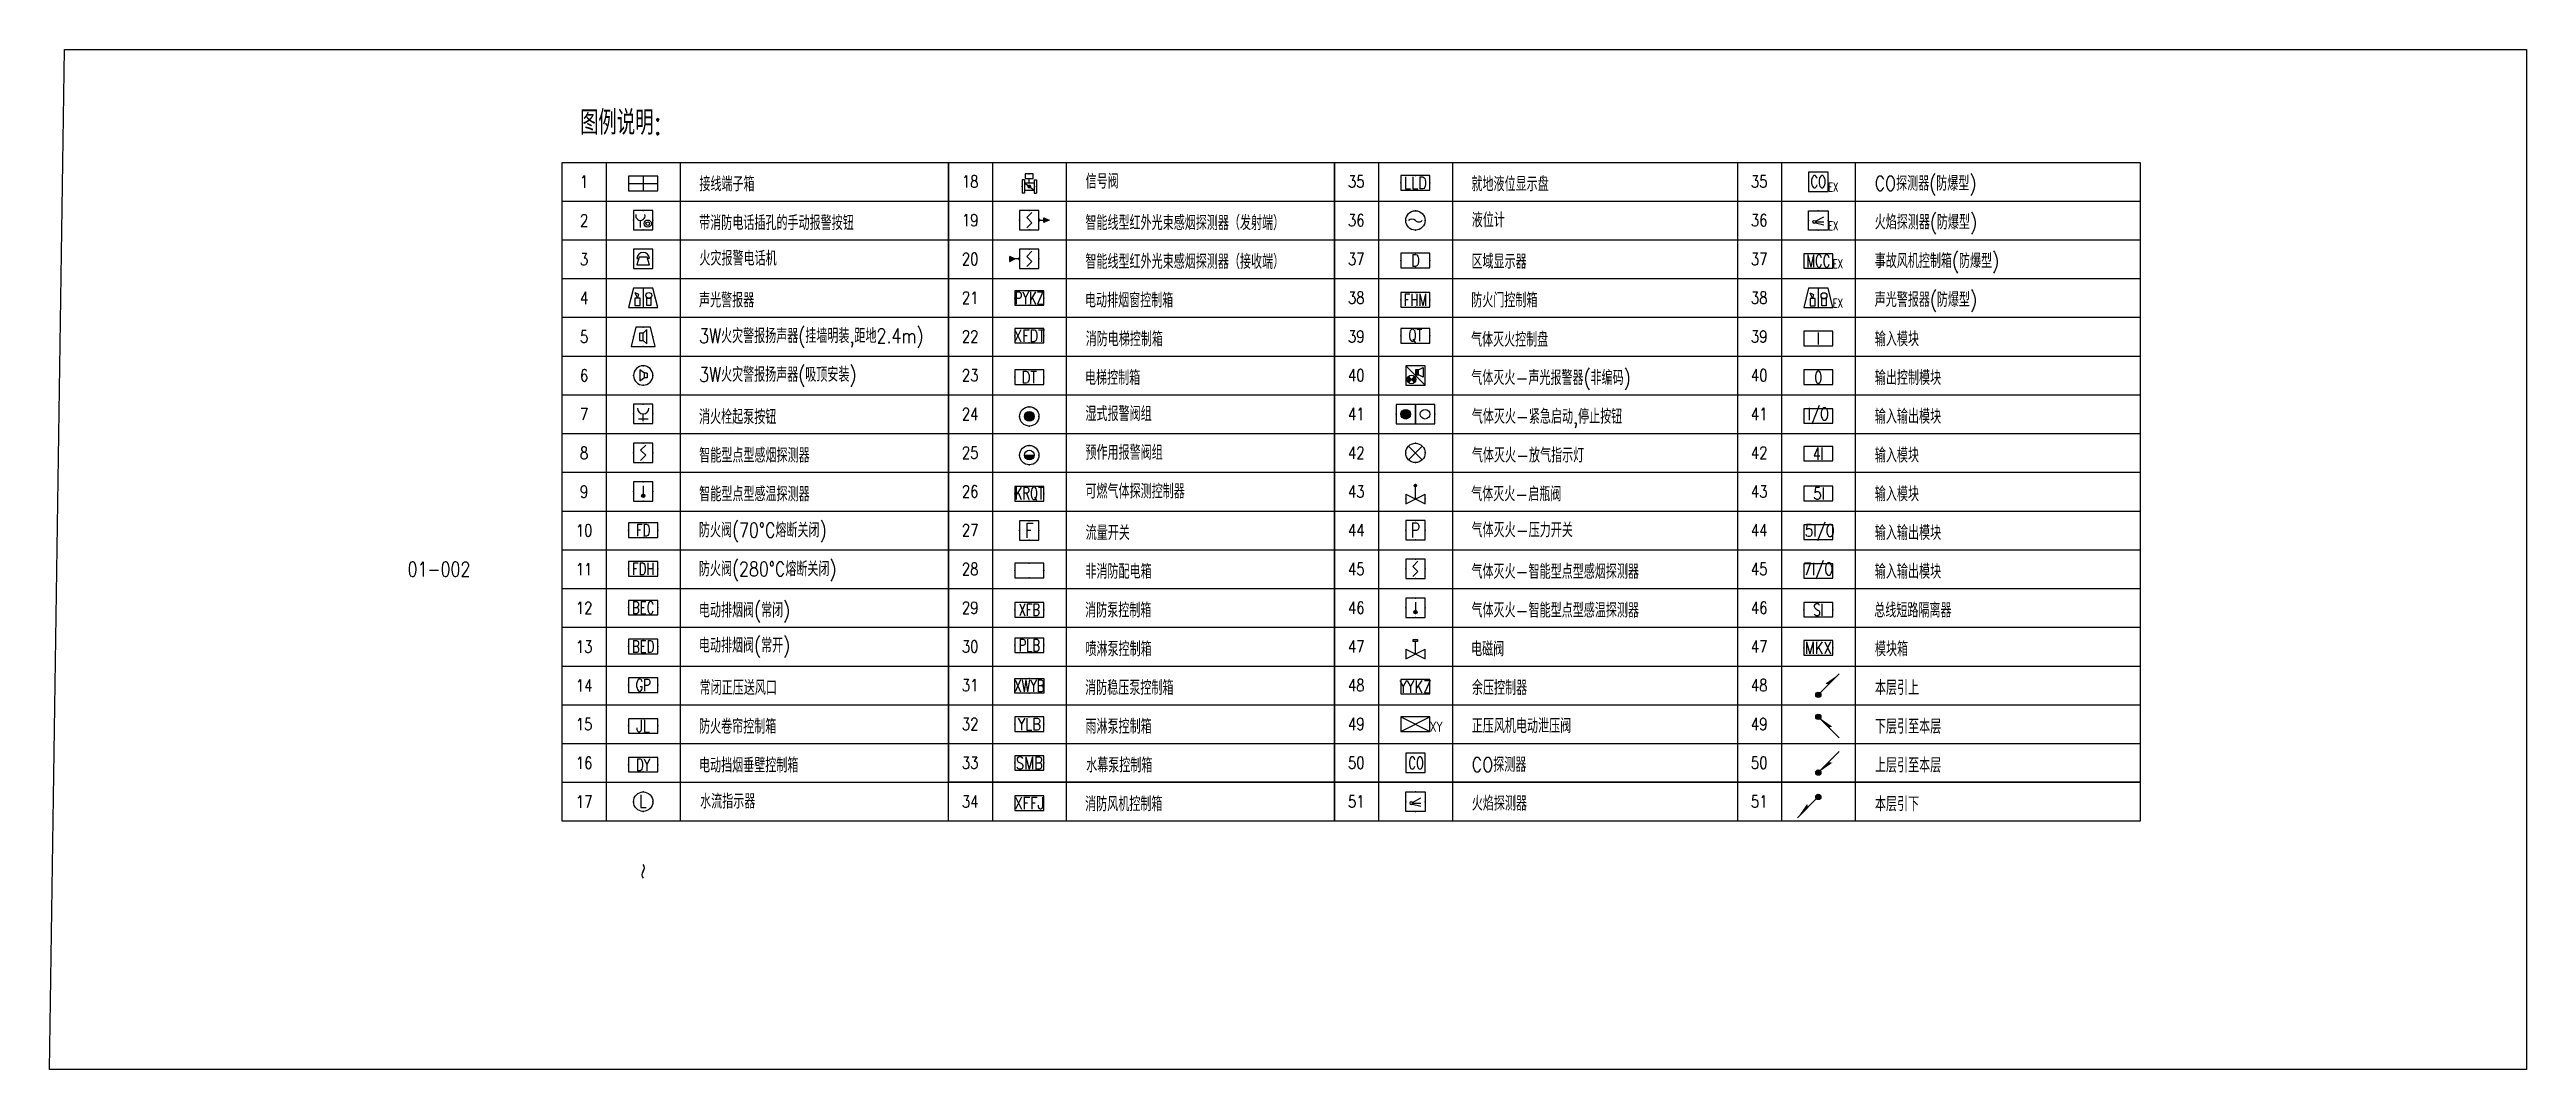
# Model space of a CAD drawing. Header units: millimetres. Extents: x 30156 to 81297, y 1279 to 22337.
import ezdxf
from ezdxf.enums import TextEntityAlignment as Align

# ---------------------------------------------------------------- set-up
doc = ezdxf.new("R2010")
doc.units = ezdxf.units.MM
for name, color, linetype in [('E-EQUIP', 4, 'Continuous'), ('E-SYST', 7, 'Continuous'), ('EQUIP-照明', 4, 'Continuous'), ('FA-防火分区', 3, 'Continuous')]:
    doc.layers.add(name, color=color, linetype=linetype)
doc.styles.add('_TEL_DIM', font='SIMPLEX', dxfattribs={"width": 0.8, "height": 3.5, "bigfont": 'HZTXT'})
doc.styles.get("Standard").update_dxf_attribs({"font": 'tj-romans1.shx', "width": 0.8, "bigfont": 'tj-hztxt.shx'})

# ---------------------------------------------------------------- blocks, each defined once
blk = doc.blocks.new('本层引上')
blk.add_hatch(color=6).paths.add_polyline_path([(-55, 0, 1), (55, 0, 1)])
at = {"color": 6}
blk.add_line((0, 0), (432, 432), dxfattribs=at)
blk.add_circle((0, 0), 54.6, dxfattribs=at)
for start, end in [(360, 180), (180, 360)]:
    blk.add_arc((0, 0), 30.1, start, end, dxfattribs=at)
blk.add_solid([(432, 432), (143, 230), (215, 215)], dxfattribs=at)
blk = doc.blocks.new('引上至本层')
blk.add_hatch(color=6).paths.add_polyline_path([(55, 0, -1), (-55, 0, -1)])
at = {"color": 6}
blk.add_line((432, -432), (0, 0), dxfattribs=at)
blk.add_circle((0, 0), 54.6, dxfattribs=at)
for start, end in [(0, 180), (180, 0)]:
    blk.add_arc((0, 0), 30.1, start, end, dxfattribs=at)
blk.add_solid([(0, 0), (289, -202), (217, -217)], dxfattribs=at)
blk = doc.blocks.new('连续符号')
at = {"color": 6}
for centre, start, end in [((-0.71, 0.71), 315, 45), ((0.71, -0.71), 135, 225)]:
    blk.add_arc(centre, 1, start, end, dxfattribs=at)
blk = doc.blocks.new('FA-消防风机输入输出模块')
blk.add_lwpolyline([(-3, 0), (3, 0), (3, 3), (-3, 3)], close=True)
at = {"color": 6, "width": 0.8}
blk.add_text('5I/O', height=2.5, dxfattribs=at).set_placement((-2.77, 0.59))
blk = doc.blocks.new('FA-消防水泵模块')
blk.add_lwpolyline([(-3, 0), (3, 0), (3, 3), (-3, 3)], close=True)
at = {"color": 6, "insert": (0, 1.5), "char_height": 2.5, "width": 6, "attachment_point": 5, "line_spacing_factor": 0.6}
blk.add_mtext('7I/O', dxfattribs=at)
blk = doc.blocks.new('引下至本层')
blk.add_hatch(color=6).paths.add_polyline_path([(-0.55, 0, 1), (0.55, 0, 1)])
at = {"color": 6}
blk.add_line((4.32, 4.32), (0, 0), dxfattribs=at)
blk.add_circle((0, 0), 0.546, dxfattribs=at)
for start, end in [(0, 180), (180, 0)]:
    blk.add_arc((0, 0), 0.301, start, end, dxfattribs=at)
blk.add_solid([(0, 0), (2.89, 2.02), (2.17, 2.17)], dxfattribs=at)
blk = doc.blocks.new('本层引下')
blk.add_hatch(color=6).paths.add_polyline_path([(0.55, 0, -1), (-0.55, 0, -1)])
at = {"color": 6}
blk.add_line((0, 0), (-4.32, -4.32), dxfattribs=at)
blk.add_circle((0, 0), 0.546, dxfattribs=at)
for start, end in [(0, 180), (180, 0)]:
    blk.add_arc((0, 0), 0.301, start, end, dxfattribs=at)
blk.add_solid([(-4.32, -4.32), (-2.3, -1.43), (-2.15, -2.15)], dxfattribs=at)
blk = doc.blocks.new('FA-可燃气探测器（防爆型）')
for p, q in [((-2, 4), (2, 4)), ((-2, 0), (-2, 4)), ((2, 0), (-2, 0)), ((2, 4), (2, 0))]:
    blk.add_line(p, q)
at = {"color": 6}
for p, q in [((-0.6, 1.52), (1.12, 1.1)), ((-0.58, 1.83), (1.13, 2.77)), ((-0.55, 1.7), (1.12, 1.7))]:
    blk.add_line(p, q, dxfattribs=at)
blk.add_ellipse((-0.85, 1.7), major_axis=(0.301, 0), ratio=0.999996, start_param=-0.000056, end_param=6.283129, dxfattribs=at)
blk.add_point((-2, 2), dxfattribs=at)
for p in [(0, 4), (0, 0), (2, 2)]:
    blk.add_point(p)
at = {"color": 6, "width": 0.7}
blk.add_text('EX', height=1.8, dxfattribs=at).set_placement((2, 0))
at = {"color": 6, "style": '_TEL_DIM', "flags": 1}
for tag in ['REMARK', 'A']:
    blk.add_attdef(tag, text='', height=0.0001, rotation=359.9962, dxfattribs=at).set_placement((0, 2), align=Align.MIDDLE_CENTER)
blk = doc.blocks.new('FA-CO探测器（防爆型）')
blk.add_lwpolyline([(-2, 0), (2, 0), (2, 4), (-2, 4)], close=True)
at = {"color": 6, "width": 0.7}
blk.add_text('EX', height=1.8, dxfattribs=at).set_placement((2, 0))
at = {"color": 6, "insert": (0, 2), "char_height": 2.5, "width": 4, "attachment_point": 5, "line_spacing_factor": 0.6}
blk.add_mtext('{\\W0.7;CO}', dxfattribs=at)
blk = doc.blocks.new('FA-可燃气探测器')
for p, q in [((-2, 4), (2, 4)), ((-2, 0), (-2, 4)), ((2, 0), (-2, 0)), ((2, 4), (2, 0))]:
    blk.add_line(p, q)
at = {"color": 6}
for p, q in [((-0.6, 1.52), (1.12, 1.1)), ((-0.58, 1.83), (1.13, 2.77)), ((-0.55, 1.7), (1.12, 1.7))]:
    blk.add_line(p, q, dxfattribs=at)
blk.add_ellipse((-0.85, 1.7), major_axis=(0.301, 0), ratio=0.999996, start_param=-0.000056, end_param=6.283129, dxfattribs=at)
blk.add_point((-2, 2), dxfattribs=at)
for p in [(0, 4), (0, 0), (2, 2)]:
    blk.add_point(p)
at = {"color": 6, "style": '_TEL_DIM', "flags": 1}
for tag in ['A', 'REMARK']:
    blk.add_attdef(tag, text='', height=0.0001, rotation=359.9962, dxfattribs=at).set_placement((0, 2), align=Align.MIDDLE_CENTER)
blk = doc.blocks.new('FA-01-接线端子箱')
for p, q in [((-3, 1.5), (3, 1.5)), ((0, 3), (0, 0))]:
    blk.add_line(p, q)
blk.add_lwpolyline([(-3, 0), (3, 0), (3, 3), (-3, 3)], close=True)
blk = doc.blocks.new('FA-02-带消防电话插孔的手动报警按钮')
at = {"color": 6}
blk.add_line((-0.58, 0.47), (-0.58, 1.97), dxfattribs=at)
blk.add_lwpolyline([(-2, 0), (2, 0), (2, 4), (-2, 4)], close=True)
for radius in [0.748, 0.374]:
    blk.add_circle((0.94, 1.29), radius, dxfattribs=at)
blk.add_arc((-0.58, 2.94), 0.974, 166.735, 13.265, dxfattribs=at)
for p in [(-2, 2), (0, 4), (0, 0), (2, 2)]:
    blk.add_point(p)
blk = doc.blocks.new('FA-03-火灾报警电话机')
at = {"color": 6}
for p, q in [((-0.8, 2.4), (-1.32, 0.8)), ((-1.32, 0.8), (1.32, 0.8)), ((-1.28, 2.08), (-0.904, 2.08)), ((0.8, 2.4), (-0.8, 2.4)), ((1.32, 0.8), (0.8, 2.4)), ((1.28, 2.08), (0.904, 2.08))]:
    blk.add_line(p, q, dxfattribs=at)
blk.add_lwpolyline([(-2, 0), (2, 0), (2, 4), (-2, 4)], close=True)
blk.add_arc((0, 2.08), 1.28, 0, 180, dxfattribs=at)
at = {"layer": 'Defpoints'}
for p in [(-2, 2), (0, 4), (0, 0), (2, 2)]:
    blk.add_point(p, dxfattribs=at)
blk = doc.blocks.new('FA-04-声光警报器')
at = {"color": 6}
for p, q in [((-1.73, 3.08), (-0.99, 2.74)), ((-1.73, 3.08), (-1.17, 1.88)), ((-0.99, 2.74), (-1.17, 1.88)), ((0, 4), (0, 0))]:
    blk.add_line(p, q, dxfattribs=at)
blk.add_lwpolyline([(-3, 0), (3, 0), (2, 4), (-2, 4)], close=True)
for points in [[(-1.71, 1.88), (-1.71, 0.36), (-0.63, 0.36), (-0.63, 1.88)], [(1.61, 1.88), (1.61, 0.36), (0.73, 0.36), (0.73, 1.88)]]:
    blk.add_lwpolyline(points, close=True, dxfattribs=at)
blk.add_circle((1.17, 2.48), 0.6, dxfattribs=at)
for p in [(-2.5, 2), (0, 4), (0, 0), (2.5, 2)]:
    blk.add_point(p)
blk = doc.blocks.new('FA-07-消火栓起泵按钮')
at = {"color": 6}
for p, q in [((-1, 1.01), (1, 1.01)), ((0, 0.51), (0, 2.01))]:
    blk.add_line(p, q, dxfattribs=at)
blk.add_lwpolyline([(-2, 0), (2, 0), (2, 4), (-2, 4)], close=True)
blk.add_arc((0, 3.2), 1.2, 180, 0, dxfattribs=at)
for p in [(-2, 2), (0, 4), (0, 0), (2, 2)]:
    blk.add_point(p)
blk = doc.blocks.new('FA-06-3W火灾警报扬声器(吸顶安装)')
at = {"color": 6}
for p, q in [((-0.19, 0.11), (-0.06, 0.11)), ((-0.19, 0.11), (-0.19, -0.11)), ((-0.06, 0.11), (0.15, 0.26)), ((-0.06, -0.11), (-0.06, 0.11)), ((0.15, 0.26), (0.15, -0.25)), ((-0.19, -0.11), (-0.06, -0.11)), ((-0.06, -0.11), (0.15, -0.26))]:
    blk.add_line(p, q, dxfattribs=at)
blk.add_circle((0, 0), 0.45)
for p in [(-0.45, 0), (0, 0.45), (0, -0.45), (0.45, 0)]:
    blk.add_point(p)
at = {"color": 6, "style": '_TEL_DIM', "flags": 1}
for tag in ['A', 'REMARK']:
    blk.add_attdef(tag, text='', height=0.00002, dxfattribs=at).set_placement((0, 0), align=Align.MIDDLE_CENTER)
blk = doc.blocks.new('FA-05-3W火灾警报扬声器(挂墙明装距地2.4m)')
at = {"color": 6}
for p, q in [((0.75, 3.5), (0, 2.75)), ((0.75, 0.5), (0, 1.25)), ((0.75, 0.5), (0.75, 3.5))]:
    blk.add_line(p, q, dxfattribs=at)
blk.add_lwpolyline([(-2.5, 0), (2.5, 0), (1.5, 4), (-1.5, 4)], close=True)
blk.add_lwpolyline([(-0.75, 2.75), (-0.75, 1.25), (0, 1.25), (0, 2.75)], close=True, dxfattribs=at)
for p in [(-2, 2), (0, 4), (0, 0), (2, 2)]:
    blk.add_point(p)
blk = doc.blocks.new('FA-08-智能型点型感烟探测器')
at = {"color": 6}
for p, q in [((0.53, 1.59), (-0.53, 0.53)), ((-0.53, 0.53), (0.53, -0.53)), ((-0.53, -1.59), (0.53, -0.53))]:
    blk.add_line(p, q, dxfattribs=at)
blk.add_lwpolyline([(-2, -2), (2, -2), (2, 2), (-2, 2)], close=True)
for p in [(-2, 0), (0, 2), (2, 0), (0, -2)]:
    blk.add_point(p)
blk = doc.blocks.new('FA-09-智能型点型感温探测器')
h = blk.add_hatch()
h.set_pattern_fill('ANSI31', color=6, style=0)
h.set_pattern_definition([(45, (-3814.5282, -2207.00641), (-0.0883883476, 0.0883883476), [])])
h.paths.add_polyline_path([(0.34, -0.89, 1), (-0.34, -0.89, 1)])
at = {"color": 6}
blk.add_line((0, 1.16), (0, -0.55), dxfattribs=at)
blk.add_lwpolyline([(-2, -2), (2, -2), (2, 2), (-2, 2)], close=True)
blk.add_circle((0, -0.89), 0.343, dxfattribs=at)
for p in [(0, 2), (-2, 0), (0, -2), (2, 0)]:
    blk.add_point(p)
blk = doc.blocks.new('FA-11-防火阀(280°C熔断关闭)')
blk.add_lwpolyline([(-3, -1.5), (3, -1.5), (3, 1.5), (-3, 1.5)], close=True)
for p in [(0, 1.5), (3, 0), (-3, 0), (0, -1.5)]:
    blk.add_point(p)
at = {"color": 6, "insert": (0, 0), "char_height": 2.5, "width": 6, "attachment_point": 5, "line_spacing_factor": 0.6}
blk.add_mtext('{\\W0.7;FDH}', dxfattribs=at)
blk = doc.blocks.new('FA-12-电动排烟阀(常闭)')
blk.add_lwpolyline([(-3, -1.5), (3, -1.5), (3, 1.5), (-3, 1.5)], close=True)
for p in [(0, 1.5), (3, 0), (-3, 0), (0, -1.5)]:
    blk.add_point(p)
at = {"color": 6, "insert": (0, 0), "char_height": 2.5, "width": 6, "attachment_point": 5, "line_spacing_factor": 0.6}
blk.add_mtext('{\\W0.7;BEC}', dxfattribs=at)
blk = doc.blocks.new('FA-13-电动排烟阀(常开)')
blk.add_lwpolyline([(-300, -150), (300, -150), (300, 150), (-300, 150)], close=True)
for p in [(0, 150), (300, 0), (-300, 0), (0, -150)]:
    blk.add_point(p)
at = {"color": 6, "insert": (0, 0), "char_height": 250, "width": 600, "attachment_point": 5}
blk.add_mtext('\\W0.7000;BED', dxfattribs=at)
blk = doc.blocks.new('FA-14-常闭正压送风口')
blk.add_lwpolyline([(-3, -1.5), (3, -1.5), (3, 1.5), (-3, 1.5)], close=True)
for p in [(-3, 0), (0, 1.5), (3, 0), (0, -1.5)]:
    blk.add_point(p)
at = {"color": 6, "insert": (0, 0), "char_height": 2.5, "width": 6, "attachment_point": 5, "line_spacing_factor": 0.6}
blk.add_mtext('{\\W0.7;GP}', dxfattribs=at)
blk = doc.blocks.new('FA-15-防火卷帘控制箱')
blk.add_lwpolyline([(-3, 0), (3, 0), (3, 3), (-3, 3)], close=True)
for p in [(-3, 1.5), (0, 3), (0, 0), (3, 1.5)]:
    blk.add_point(p)
at = {"color": 6, "insert": (0, 1.5), "char_height": 2.5, "width": 6, "attachment_point": 5, "line_spacing_factor": 0.6}
blk.add_mtext('JL', dxfattribs=at)
blk = doc.blocks.new('FA-17-水流指示器')
at = {"color": 6}
for p, q in [((-0.46, 1.4), (-0.46, -1.23)), ((-0.46, -1.23), (0.63, -1.23))]:
    blk.add_line(p, q, dxfattribs=at)
blk.add_circle((0, 0), 2)
for p in [(-2, 0), (0, 2), (2, 0), (0, -2)]:
    blk.add_point(p)
blk = doc.blocks.new('FA-18-信号阀')
for p, q in [((-1.01, 1.36), (-1.5, 1.36)), ((-1.5, 1.36), (-1.5, -1.36)), ((-1.01, 1.36), (-1.01, -1.36)), ((-1.01, 0.76), (1.01, 0.76)), ((-0.82, 2.64), (-0.82, 1.65)), ((0.82, 2.64), (-0.82, 2.64)), ((-0.82, 1.65), (0.82, 1.65)), ((0, 0.76), (0, 1.65)), ((0.82, 1.65), (0.82, 2.64)), ((1.01, 1.36), (1.5, 1.36)), ((1.01, 1.36), (1.01, -1.36)), ((1.5, 1.36), (1.5, -1.36)), ((-1.01, -1.36), (-1.5, -1.36)), ((-1.01, -0.76), (1.01, -0.76)), ((1.01, -1.36), (1.5, -1.36))]:
    blk.add_line(p, q)
at = {"color": 6}
blk.add_line((-1.01, 0.76), (1.01, -0.76), dxfattribs=at)
at = {"color": 6, "const_width": 0.403}
blk.add_lwpolyline([(-0.2, 0, 1), (0.2, 0, 1)], format="xyb", close=True, dxfattribs=at)
for p in [(-1.5, 0), (0, 2.64), (1.5, 0)]:
    blk.add_point(p)
blk = doc.blocks.new('FA-21-电动排烟窗控制箱')
blk.add_lwpolyline([(-3, 0), (3, 0), (3, 3), (-3, 3)], close=True)
for p in [(-3, 1.5), (0, 3), (0, 0), (3, 1.5)]:
    blk.add_point(p)
at = {"color": 6, "insert": (0, 1.5), "char_height": 2.5, "width": 6, "attachment_point": 5}
blk.add_mtext('\\W0.7000;PYKZ', dxfattribs=at)
blk = doc.blocks.new('FA-22-消防电梯控制箱')
blk.add_lwpolyline([(-3, 0), (3, 0), (3, 3), (-3, 3)], close=True)
for p in [(-3, 1.5), (0, 3), (3, 1.5), (0, 0)]:
    blk.add_point(p)
at = {"color": 6, "insert": (0, 1.5), "char_height": 2.5, "width": 6, "attachment_point": 5, "line_spacing_factor": 0.6}
blk.add_mtext('XFDT', dxfattribs=at)
blk = doc.blocks.new('FA-23-电梯控制箱')
blk.add_lwpolyline([(-3, 0), (3, 0), (3, 3), (-3, 3)], close=True)
for p in [(-3, 1.5), (0, 3), (0, 0), (3, 1.5)]:
    blk.add_point(p)
at = {"color": 6, "insert": (0, 1.5), "char_height": 2.5, "width": 6, "attachment_point": 5, "line_spacing_factor": 0.6}
blk.add_mtext('DT', dxfattribs=at)
blk = doc.blocks.new('FA-26-可燃气体探测控制器')
blk.add_lwpolyline([(-3, 0), (3, 0), (3, 3), (-3, 3)], close=True)
for p in [(-3, 1.5), (0, 3), (3, 1.5), (0, 0)]:
    blk.add_point(p)
at = {"color": 6, "insert": (0, 1.5), "char_height": 2.5, "width": 6, "attachment_point": 5, "line_spacing_factor": 0.6}
blk.add_mtext('{\\W0.7;KRQT}', dxfattribs=at)
blk = doc.blocks.new('FA-27-流量开关')
blk.add_lwpolyline([(-2, 0), (2, 0), (2, 4), (-2, 4)], close=True)
for p in [(-2, 2), (0, 4), (0, 0), (2, 2)]:
    blk.add_point(p)
at = {"color": 6, "insert": (0, 2), "char_height": 3, "width": 4, "attachment_point": 5}
blk.add_mtext('{\\W0.75;F}', dxfattribs=at)
blk = doc.blocks.new('FA-37-区域显示器')
blk.add_lwpolyline([(-3, 0), (3, 0), (3, 3), (-3, 3)], close=True)
for p in [(-3, 1.5), (0, 3), (0, 0), (3, 1.5)]:
    blk.add_point(p)
at = {"color": 6, "insert": (0, 1.5), "char_height": 2.5, "width": 6, "attachment_point": 5, "line_spacing_factor": 0.6}
blk.add_mtext('D', dxfattribs=at)
blk = doc.blocks.new('FA-38-防火门控制箱')
blk.add_lwpolyline([(-3, 0), (3, 0), (3, 3), (-3, 3)], close=True)
for p in [(-3, 1.5), (0, 3), (0, 0), (3, 1.5)]:
    blk.add_point(p)
at = {"color": 6, "insert": (0, 1.5), "char_height": 2.5, "width": 6, "attachment_point": 5, "line_spacing_factor": 0.6}
blk.add_mtext('{\\W0.7;FHM}', dxfattribs=at)
blk = doc.blocks.new('FA-35-就地液位显示盘')
blk.add_lwpolyline([(-3, 0), (3, 0), (3, 3), (-3, 3)], close=True)
for p in [(-3, 1.5), (0, 3), (3, 1.5), (0, 0)]:
    blk.add_point(p)
at = {"color": 6, "insert": (0, 1.5), "char_height": 2.5, "width": 6, "attachment_point": 5, "line_spacing_factor": 0.6}
blk.add_mtext('LLD', dxfattribs=at)
blk = doc.blocks.new('FA-36-液位计')
blk.add_circle((0, 0), 2)
at = {"color": 6}
for centre, start, end in [((-0.71, -0.71), 45, 135), ((0.71, 0.71), 225, 315)]:
    blk.add_arc(centre, 1, start, end, dxfattribs=at)
for p in [(0, 2), (-2, 0), (0, -2), (2, 0)]:
    blk.add_point(p)
blk = doc.blocks.new('FA-29-消防泵控制箱')
blk.add_lwpolyline([(-3, 0), (3, 0), (3, 3), (-3, 3)], close=True)
for p in [(-3, 1.5), (0, 3), (0, 0), (3, 1.5)]:
    blk.add_point(p)
at = {"color": 6, "insert": (0, 1.51), "char_height": 2.5, "width": 6, "attachment_point": 5}
blk.add_mtext('{\\W0.7;XFB}', dxfattribs=at)
blk = doc.blocks.new('FA-30-喷淋泵控制箱')
blk.add_lwpolyline([(-3, 0), (3, 0), (3, 3), (-3, 3)], close=True)
for p in [(-3, 1.5), (0, 3), (0, 0), (3, 1.5)]:
    blk.add_point(p)
at = {"color": 6, "insert": (0, 1.5), "char_height": 2.5, "width": 6, "attachment_point": 5}
blk.add_mtext('\\W0.7000;PLB', dxfattribs=at)
blk = doc.blocks.new('FA-34-消防风机控制箱')
blk.add_lwpolyline([(-3, 0), (3, 0), (3, 3), (-3, 3)], close=True)
at = {"color": 6, "insert": (0, 1.5), "char_height": 2.5, "width": 6, "attachment_point": 5}
blk.add_mtext('\\W0.8000;XFFJ', dxfattribs=at)
blk = doc.blocks.new('FA-31-消防稳压泵控制箱')
blk.add_lwpolyline([(-3, 3), (3, 3), (3, 0), (-3, 0)], close=True)
for p in [(-3, 1.5), (0, 3), (0, 0), (3, 1.5)]:
    blk.add_point(p)
at = {"color": 6, "insert": (0, 1.5), "char_height": 2.5, "width": 6, "attachment_point": 5}
blk.add_mtext('\\W0.7000;XWYB', dxfattribs=at)
blk = doc.blocks.new('FA-19-智能线型红外光束感烟探测器（发射端）')
blk.add_hatch(color=256).paths.add_polyline_path([(3, 2.5), (4, 2), (3, 1.5)])
at = {"color": 6}
for p, q in [((0.53, 3.59), (-0.53, 2.53)), ((-0.53, 2.53), (0.53, 1.47)), ((-0.53, 0.41), (0.53, 1.47))]:
    blk.add_line(p, q, dxfattribs=at)
for p, q in [((2.2, 2), (3, 2)), ((3, 1.5), (3, 2.5)), ((3, 2.5), (4, 2)), ((4, 2), (3, 1.5))]:
    blk.add_line(p, q)
blk.add_lwpolyline([(-2, 0), (2, 0), (2, 4), (-2, 4)], close=True)
blk.add_arc((2, 2), 0.2, 270, 90)
for p in [(-2, 2), (0, 4), (0, 0), (4, 2)]:
    blk.add_point(p)
blk = doc.blocks.new('FA-20-智能线型红外光束感烟探测器（接收端）')
blk.add_hatch(color=256).paths.add_polyline_path([(-4, 1.5), (-3, 2), (-4, 2.5)])
for p, q in [((-4, 1.5), (-4, 2.5)), ((-3, 2), (-4, 2.5)), ((-4, 1.5), (-3, 2)), ((-2.2, 2), (-3, 2))]:
    blk.add_line(p, q)
at = {"color": 6}
for p, q in [((0.53, 3.59), (-0.53, 2.53)), ((-0.53, 2.53), (0.53, 1.47)), ((-0.53, 0.41), (0.53, 1.47))]:
    blk.add_line(p, q, dxfattribs=at)
blk.add_lwpolyline([(-2, 0), (2, 0), (2, 4), (-2, 4)], close=True)
blk.add_arc((-2, 2), 0.2, 90, 270)
for p in [(-4, 2), (-2, 2), (0, 4), (0, 4), (0, 0), (0, 0), (2, 2), (2, 2)]:
    blk.add_point(p)
blk = doc.blocks.new('FA-气体灭火控制盘')
blk.add_lwpolyline([(-3, 0), (3, 0), (3, 3), (-3, 3)], close=True)
for p in [(-3, 1.5), (0, 3), (0, 0), (3, 1.5)]:
    blk.add_point(p)
at = {"color": 2, "insert": (0, 1.5), "char_height": 2.5, "width": 6, "attachment_point": 5}
blk.add_mtext('{\\W0.7;QT}', dxfattribs=at)
blk = doc.blocks.new('FA-28-非消防配电箱')
blk.add_lwpolyline([(-3, 0), (3, 0), (3, 3), (-3, 3)], close=True)
for p in [(-3, 1.5), (0, 3), (0, 0), (3, 1.5)]:
    blk.add_point(p)
blk = doc.blocks.new('FA-输入输出模块')
blk.add_lwpolyline([(-3, 0), (3, 0), (3, 3), (-3, 3)], close=True)
at = {"color": 6, "insert": (0, 1.5), "char_height": 2.5, "width": 6, "attachment_point": 5, "line_spacing_factor": 0.6}
blk.add_mtext('I/O', dxfattribs=at)
blk = doc.blocks.new('FA-输出控制模块')
blk.add_lwpolyline([(-3, 0), (3, 0), (3, 3), (-3, 3)], close=True)
at = {"color": 6, "insert": (0, 1.5), "char_height": 2.5, "width": 6, "attachment_point": 5, "line_spacing_factor": 0.6}
blk.add_mtext('{\\W0.7;O}', dxfattribs=at)
blk = doc.blocks.new('FA-输入模块')
blk.add_lwpolyline([(-3, 0), (3, 0), (3, 3), (-3, 3)], close=True)
at = {"color": 6, "insert": (0, 1.5), "char_height": 2.5, "width": 6, "attachment_point": 5, "line_spacing_factor": 0.6}
blk.add_mtext('{\\W0.7;I}', dxfattribs=at)
blk = doc.blocks.new('FA-总线短路隔离器')
blk.add_lwpolyline([(-3, 0), (3, 0), (3, 3), (-3, 3)], close=True)
for p in [(-3, 1.5), (0, 3), (0, 0), (3, 1.5)]:
    blk.add_point(p)
at = {"color": 6, "insert": (0, 1.5), "char_height": 2.5, "width": 6, "attachment_point": 5, "line_spacing_factor": 0.6}
blk.add_mtext('{\\W0.7;SI}', dxfattribs=at)
blk = doc.blocks.new('FA-声光报警器(非编码)')
h = blk.add_hatch()
h.set_pattern_fill('ANSI31', color=2, scale=0.8, style=0)
h.set_pattern_definition([(45, (-1865.3681, -168.33779), (-0.0565685425, 0.0565685425), [])])
h.paths.add_polyline_path([(-0.82, 1.18), (-0.19, 0.56, 0.198912), (0.07, 1.18, 0.198912), (-0.19, 1.81)])
h.paths.add_polyline_path([(-1.7, 1.18, 0.198912), (-1.44, 0.56), (-0.82, 1.18), (-1.44, 1.81, 0.198912)])
h = blk.add_hatch()
h.set_pattern_fill('ANSI31', color=2, angle=45, style=0)
h.set_pattern_definition([(90, (-403.73682, -134.35179), (-0.1, 9e-18), [])])
h.paths.add_polyline_path([(0.01, 2.15), (0.63, 2.15), (0.63, 3.15), (0.01, 3.15)])
at = {"color": 2}
for p, q in [((-2, 4), (2, 0)), ((-0.19, 1.81), (-1.44, 0.56)), ((-0.19, 0.56), (-1.44, 1.81)), ((0.01, 3.15), (0.01, 2.15)), ((0.63, 3.15), (0.01, 3.15)), ((0.01, 2.15), (0.63, 2.15)), ((0.63, 3.15), (1.63, 3.65)), ((0.63, 2.15), (0.63, 3.15)), ((1.63, 1.65), (0.63, 2.15)), ((1.63, 3.65), (1.63, 1.65))]:
    blk.add_line(p, q, dxfattribs=at)
blk.add_lwpolyline([(-2, 4), (-2, 0), (2, 0), (2, 4)], close=True)
blk.add_circle((-0.82, 1.18), 0.889, dxfattribs=at)
blk = doc.blocks.new('FA-紧急启动停止按钮')
h = blk.add_hatch(color=2)
edge = h.paths.add_edge_path()
edge.add_arc((-2, 2), 1, 0, 360)
for points in [[(-4, 0), (0, 0), (0, 4), (-4, 4)], [(0, 0), (4, 0), (4, 4), (0, 4)]]:
    blk.add_lwpolyline(points, close=True)
at = {"color": 2}
for centre in [(-2, 2), (2, 2)]:
    blk.add_circle(centre, 1, dxfattribs=at)
for p in [(-4, 2), (0, 4), (0, 0), (4, 2)]:
    blk.add_point(p)
blk = doc.blocks.new('FA-放气指示灯')
at = {"color": 2}
for p, q in [((1.41, -1.41), (-1.41, 1.41)), ((-1.41, -1.41), (1.41, 1.41))]:
    blk.add_line(p, q, dxfattribs=at)
blk.add_circle((0, 0), 2)
for p in [(-2, 0), (0, 2), (2, 0), (0, -2)]:
    blk.add_point(p)
blk = doc.blocks.new('FA-启瓶阀')
blk.add_hatch(color=256).paths.add_polyline_path([(-0.25, 2.75, 1), (0.25, 2.75, 1)])
for p, q in [((-2, -1), (2, 1)), ((-2, 1), (2, -1)), ((-2, 1), (-2, -1)), ((0, 0), (0, 2.75)), ((2, -1), (2, 1))]:
    blk.add_line(p, q)
blk.add_circle((0, 2.75), 0.25)
for p in [(-2, 0), (0, 3), (2, 0)]:
    blk.add_point(p)
blk = doc.blocks.new('FA-32-雨淋泵控制箱')
blk.add_lwpolyline([(-3, 0), (3, 0), (3, 3), (-3, 3)], close=True)
for p in [(-3, 1.5), (0, 3), (3, 1.5), (0, 0)]:
    blk.add_point(p)
at = {"color": 6, "insert": (0, 1.5), "char_height": 2.5, "width": 6, "attachment_point": 5, "line_spacing_factor": 0.6}
blk.add_mtext('YLB', dxfattribs=at)
blk = doc.blocks.new('FA-33-水幕泵控制箱')
blk.add_lwpolyline([(-3, 0), (3, 0), (3, 3), (-3, 3)], close=True)
for p in [(-3, 1.5), (0, 3), (3, 1.5), (0, 0)]:
    blk.add_point(p)
at = {"color": 6, "insert": (0, 1.5), "char_height": 2.5, "width": 6, "attachment_point": 5, "line_spacing_factor": 0.6}
blk.add_mtext('SMB', dxfattribs=at)
blk = doc.blocks.new('20210606.22162300')
blk.add_lwpolyline([(-200, 0), (200, 0), (200, 400), (-200, 400)], close=True)
for p in [(-200, 200), (0, 400), (0, 0), (200, 200)]:
    blk.add_point(p)
at = {"color": 2, "insert": (0, 200), "char_height": 300, "width": 400, "attachment_point": 5}
blk.add_mtext('\\W0.7000;P', dxfattribs=at)
blk = doc.blocks.new('FA-气体灭火-智能型点型感烟探测器')
at = {"color": 2}
for p, q in [((53, 359), (-53, 253)), ((-53, 253), (53, 147)), ((-53, 41), (53, 147))]:
    blk.add_line(p, q, dxfattribs=at)
blk.add_lwpolyline([(-200, 0), (200, 0), (200, 400), (-200, 400)], close=True)
for p in [(-200, 200), (0, 400), (0, 0), (200, 200)]:
    blk.add_point(p)
blk = doc.blocks.new('FA-气体灭火-智能型点型感温探测器')
h = blk.add_hatch()
h.set_pattern_fill('ANSI31', color=2, scale=100, style=0)
h.set_pattern_definition([(45, (-381452.82, -220500.641), (-8.83883476, 8.83883476), [])])
h.paths.add_polyline_path([(34, 111, 1), (-34, 111, 1)])
at = {"color": 2}
blk.add_line((0, 316), (0, 145), dxfattribs=at)
blk.add_lwpolyline([(-200, 0), (200, 0), (200, 400), (-200, 400)], close=True)
blk.add_circle((0, 111), 34.3, dxfattribs=at)
for p in [(-200, 200), (0, 400), (0, 0), (200, 200)]:
    blk.add_point(p)
blk = doc.blocks.new('FA-电磁阀')
for p, q in [((-2, -1), (2, 1)), ((-2, 1), (2, -1)), ((-2, 1), (-2, -1)), ((0, 0), (0, 2.56)), ((2, -1), (2, 1))]:
    blk.add_line(p, q)
blk.add_lwpolyline([(-0.45, 3), (0.45, 3), (0.45, 2.56), (-0.45, 2.56)], close=True)
blk = doc.blocks.new('FA-余压控制器')
blk.add_lwpolyline([(-3, 0), (3, 0), (3, 3), (-3, 3)], close=True)
at = {"color": 6, "insert": (0, 1.5), "char_height": 2.5, "width": 6, "attachment_point": 5, "line_spacing_factor": 0.6}
blk.add_mtext('YYKZ', dxfattribs=at)
blk = doc.blocks.new('FA-正压风机电动泄压阀')
for p, q in [((-3, 0), (3, 3)), ((-3, 3), (3, 0))]:
    blk.add_line(p, q)
blk.add_lwpolyline([(-3, 0), (3, 0), (3, 3), (-3, 3)], close=True)
at = {"color": 6, "width": 0.8}
blk.add_text('XY', height=2, dxfattribs=at).set_placement((3, 0))
blk = doc.blocks.new('FA-模块箱')
blk.add_lwpolyline([(-3, 0), (3, 0), (3, 3), (-3, 3)], close=True)
for p in [(-3, 1.5), (0, 3), (3, 1.5), (0, 0)]:
    blk.add_point(p)
at = {"color": 6, "insert": (0, 1.5), "char_height": 2.5, "width": 6, "attachment_point": 5, "line_spacing_factor": 0.6}
blk.add_mtext('MKX', dxfattribs=at)
blk = doc.blocks.new('FA-稳压泵模块箱')
blk.add_lwpolyline([(-3, 0), (3, 0), (3, 3), (-3, 3)], close=True)
at = {"color": 6, "width": 0.8}
blk.add_text('5I', height=2.5, dxfattribs=at).set_placement((-1.04, 0.25))
blk = doc.blocks.new('FA-16-电动挡烟垂壁控制箱')
blk.add_lwpolyline([(-3, 0), (3, 0), (3, 3), (-3, 3)], close=True)
for p in [(-3, 1.5), (0, 3), (0, 0), (3, 1.5)]:
    blk.add_point(p)
at = {"color": 6, "insert": (0, 1.5), "char_height": 2.5, "width": 6, "attachment_point": 5, "line_spacing_factor": 0.6}
blk.add_mtext('{\\W0.7;DY}', dxfattribs=at)
blk = doc.blocks.new('FA-10-防火阀(70°C熔断关闭)')
blk.add_lwpolyline([(-3, -1.5), (3, -1.5), (3, 1.5), (-3, 1.5)], close=True)
for p in [(0, 1.5), (3, 0), (-3, 0), (0, -1.5)]:
    blk.add_point(p)
at = {"color": 6, "insert": (0, 0), "char_height": 2.5, "width": 6, "attachment_point": 5, "line_spacing_factor": 0.6}
blk.add_mtext('{\\W0.7;FD}', dxfattribs=at)
blk = doc.blocks.new('FA-CO探测器')
blk.add_lwpolyline([(-2, 0), (2, 0), (2, 4), (-2, 4)], close=True)
at = {"color": 6, "width": 0.7}
blk.add_text('CO', height=2.5, dxfattribs=at).set_placement((-1.45, 0.75))
blk = doc.blocks.new('风机控制箱(防爆型)')
blk.add_lwpolyline([(-3, 0), (3, 0), (3, 3), (-3, 3)], close=True)
at = {"color": 6, "width": 0.7}
blk.add_text('EX', height=1.8, dxfattribs=at).set_placement((3, 0))
at = {"color": 6, "insert": (0, 1.5), "char_height": 2.5, "width": 6, "attachment_point": 5, "line_spacing_factor": 0.6}
blk.add_mtext('{\\W0.7;MCC}', dxfattribs=at)
blk = doc.blocks.new('FA-声光报警器（防爆型）')
at = {"color": 6}
for p, q in [((-1.73, 3.08), (-0.99, 2.74)), ((-1.73, 3.08), (-1.17, 1.88)), ((-0.99, 2.74), (-1.17, 1.88)), ((0, 4), (0, 0))]:
    blk.add_line(p, q, dxfattribs=at)
blk.add_lwpolyline([(-3, 0), (3, 0), (2, 4), (-2, 4)], close=True)
for points in [[(-1.71, 1.88), (-1.71, 0.36), (-0.63, 0.36), (-0.63, 1.88)], [(1.61, 1.88), (1.61, 0.36), (0.73, 0.36), (0.73, 1.88)]]:
    blk.add_lwpolyline(points, close=True, dxfattribs=at)
blk.add_circle((1.17, 2.48), 0.6, dxfattribs=at)
at = {"color": 6, "width": 0.7}
blk.add_text('EX', height=1.8, dxfattribs=at).set_placement((3, 0))
blk = doc.blocks.new('FA-24-湿式报警阀组')
h = blk.add_hatch(color=6)
h.dxf.hatch_style = 1
h.paths.add_polyline_path([(100, 0, 1), (-100, 0, 1)])
blk.add_circle((0, 0), 200)
at = {"color": 6}
blk.add_circle((0, 0), 100, dxfattribs=at)
for p in [(-200, 0), (0, 200), (200, 0), (0, -200)]:
    blk.add_point(p)
blk = doc.blocks.new('FA-25-预作用报警阀组')
h = blk.add_hatch(color=6)
h.dxf.hatch_style = 1
h.paths.add_polyline_path([(-100, 0, 1), (100, 0)])
at = {"color": 6}
blk.add_line((-100, 0), (100, 0), dxfattribs=at)
blk.add_circle((0, 0), 200)
blk.add_circle((0, 0), 100, dxfattribs=at)
for p in [(-200, 0), (0, 200), (200, 0), (0, -200)]:
    blk.add_point(p)
blk = doc.blocks.new('FA-湿式报警阀组模块')
blk.add_lwpolyline([(-300, 0), (300, 0), (300, 300), (-300, 300)], close=True)
at = {"color": 6, "insert": (0, 150), "char_height": 250, "width": 600, "attachment_point": 5, "line_spacing_factor": 0.6}
blk.add_mtext('{\\W0.7;4I}', dxfattribs=at)

msp = doc.modelspace()

# ---------------------------------------------------------------- linework, layer by layer
at = {"layer": 'E-SYST'}
for p, q in [((40743, 6408), (40743, 20008)), ((40743, 20008), (48714, 20008)), ((41650, 20008), (41650, 6408)), ((43176, 20008), (43176, 6408)), ((48714, 20008), (48714, 7208)), ((48714, 20008), (56686, 20008)), ((48714, 6408), (48714, 20008)), ((49622, 20008), (49622, 6408)), ((51148, 20008), (51148, 6408)), ((56686, 20008), (56686, 6408)), ((56686, 20008), (73324, 20008)), ((56686, 6408), (56686, 20008)), ((57593, 20008), (57593, 6408)), ((59120, 20008), (59120, 6408)), ((65005, 20008), (65005, 6408)), ((65913, 20008), (65913, 6408)), ((67439, 20008), (67439, 6408)), ((73324, 20008), (73324, 6408)), ((40743, 19208), (48714, 19208)), ((48714, 19208), (56686, 19208)), ((56686, 19208), (73324, 19208)), ((40743, 18408), (48714, 18408)), ((48714, 18408), (56686, 18408)), ((56686, 18408), (73324, 18408)), ((40743, 17608), (48714, 17608)), ((48714, 17608), (56686, 17608)), ((56686, 17608), (73324, 17608)), ((40743, 16808), (48714, 16808)), ((48714, 16808), (56686, 16808)), ((56686, 16808), (73324, 16808)), ((40743, 16008), (48714, 16008)), ((48714, 16008), (56686, 16008)), ((56686, 16008), (73324, 16008)), ((40743, 15208), (48714, 15208)), ((48714, 15208), (56686, 15208)), ((56686, 15208), (73324, 15208)), ((40743, 14408), (48714, 14408)), ((48714, 14408), (56686, 14408)), ((56686, 14408), (73324, 14408)), ((40743, 13608), (48714, 13608)), ((48714, 13608), (56686, 13608)), ((56686, 13608), (73324, 13608)), ((40743, 12808), (48714, 12808)), ((48714, 12808), (56686, 12808)), ((56686, 12808), (73324, 12808)), ((40743, 12008), (48714, 12008)), ((48714, 12008), (56686, 12008)), ((56686, 12008), (73324, 12008)), ((40743, 11208), (48714, 11208)), ((48714, 11208), (56686, 11208)), ((56686, 11208), (73324, 11208)), ((40743, 10408), (48714, 10408)), ((48714, 10408), (56686, 10408)), ((56686, 10408), (73324, 10408)), ((40743, 9608), (48714, 9608)), ((48714, 9608), (56686, 9608)), ((56686, 9608), (73324, 9608)), ((40743, 8808), (48714, 8808)), ((48714, 8808), (56686, 8808)), ((56686, 8808), (73324, 8808)), ((40743, 8008), (48714, 8008)), ((48714, 8008), (56686, 8008)), ((56686, 8008), (73324, 8008)), ((40743, 7208), (48714, 7208)), ((48714, 7208), (56686, 7208)), ((56686, 7208), (48714, 7208)), ((56686, 7208), (73324, 7208)), ((73324, 7208), (56686, 7208)), ((48714, 6408), (40743, 6408)), ((56686, 6408), (48714, 6408)), ((73324, 6408), (56686, 6408))]:
    msp.add_line(p, q, dxfattribs=at)
at = {"layer": 'FA-防火分区'}
msp.add_lwpolyline([(30463, 22337), (81297, 22337), (81297, 1279), (30156, 1279)], close=True, dxfattribs=at)

# ---------------------------------------------------------------- block references
at = {"layer": 'E-EQUIP'}
for name, p, xscale, yscale, zscale in [('FA-01-接线端子箱', (42413, 19421), 100, 100, 100), ('FA-18-信号阀', (50385, 19508), 100, 100, 100), ('FA-35-就地液位显示盘', (58357, 19433), 100, 100, 100), ('FA-CO探测器（防爆型）', (66676, 19408), 100, 100, 100), ('FA-02-带消防电话插孔的手动报警按钮', (42413, 18613), 100, 100, 100), ('FA-19-智能线型红外光束感烟探测器（发射端）', (50385, 18613), 100, 100, 100), ('FA-36-液位计', (58357, 18808, 0), 100, 100, 100), ('FA-可燃气探测器（防爆型）', (66676, 18608), 100, 100, 100), ('FA-03-火灾报警电话机', (42413, 17813), 100, 100, 100), ('FA-20-智能线型红外光束感烟探测器（接收端）', (50385, 17813), 100, 100, 100), ('FA-37-区域显示器', (58357, 17833), 100, 100, 100), ('风机控制箱(防爆型)', (66676, 17821), 100, 100, 100), ('FA-04-声光警报器', (42413, 17013), 100, 100, 100), ('FA-声光报警器（防爆型）', (66676, 17008), 100, 100, 100), ('FA-21-电动排烟窗控制箱', (50385, 17056), 100, 100, 100), ('FA-38-防火门控制箱', (58357, 17021), 100, 100, 100), ('FA-05-3W火灾警报扬声器(挂墙明装距地2.4m)', (42413, 16208), 100, 100, 100), ('FA-22-消防电梯控制箱', (50385, 16278), 100, 100, 100), ('FA-气体灭火控制盘', (58357, 16276), 100, 100, 100), ('FA-输入模块', (66676, 16221), 100, 100, 100), ('FA-06-3W火灾警报扬声器(吸顶安装)', (42413, 15608), -444.0497335701077, 444.0497335701077, 444.0497335701077), ('FA-23-电梯控制箱', (50385, 15421), 100, 100, 100), ('FA-声光报警器(非编码)', (58357, 15408), 100, 100, 100), ('FA-输出控制模块', (66676, 15421), 100, 100, 100), ('FA-07-消火栓起泵按钮', (42413, 14613), 100, 100, 100), ('FA-紧急启动停止按钮', (58357, 14608), 100, 100, 100), ('FA-输入输出模块', (66676, 14621), 100, 100, 100), ('FA-08-智能型点型感烟探测器', (42413, 14013), 100, 100, 100), ('FA-放气指示灯', (58357, 14008), 100, 100, 100), ('FA-09-智能型点型感温探测器', (42413, 13213), 100, 100, 100), ('FA-26-可燃气体探测控制器', (50385, 13013), 100, 100, 100), ('FA-启瓶阀', (58357, 13058), 100, 100, 100), ('FA-稳压泵模块箱', (66676, 13021), 100, 100, 100), ('FA-10-防火阀(70°C熔断关闭)', (42413, 12414), 100, 100, 100), ('FA-27-流量开关', (50385, 12208), 100, 100, 100), ('FA-消防风机输入输出模块', (66676, 12221), 100, 100, 100), ('FA-11-防火阀(280°C熔断关闭)', (42413, 11614), 100, 100, 100), ('FA-消防水泵模块', (66676, 11421), 100, 100, 100), ('FA-28-非消防配电箱', (50385, 11430), 100, 100, 100), ('FA-12-电动排烟阀(常闭)', (42413, 10814), 100, 100, 100), ('FA-29-消防泵控制箱', (50385, 10620), 100, 100, 100), ('FA-总线短路隔离器', (66676, 10621), 100, 100, 100), ('FA-30-喷淋泵控制箱', (50385, 9887), 100, 100, 100), ('FA-电磁阀', (58357, 9858), 100, 100, 100), ('FA-模块箱', (66676, 9833), 100, 100, 100), ('FA-14-常闭正压送风口', (42413, 9214), 100, 100, 100), ('FA-31-消防稳压泵控制箱', (50385, 9049), 100, 100, 100), ('FA-余压控制器', (58357, 9033), 100, 100, 100), ('FA-15-防火卷帘控制箱', (42413, 8221), 100, 100, 100), ('FA-32-雨淋泵控制箱', (50385, 8257), 100, 100, 100), ('FA-正压风机电动泄压阀', (58357, 8258), 100, 100, 100), ('FA-33-水幕泵控制箱', (50385, 7457), 100, 100, 100), ('FA-CO探测器', (58357, 7408), 100, 100, 100), ('引下至本层', (66676, 7409), 100, 100, 100), ('FA-17-水流指示器', (42413, 6808, 0), 100, 100, 100), ('FA-34-消防风机控制箱', (50385, 6627), 100, 100, 100), ('FA-可燃气探测器', (58357, 6608), 100, 100, 100), ('本层引下', (66676, 6906), 100, 100, 100), ('连续符号', (42413, 5371), 100, 100, 100)]:
    msp.add_blockref(name, p, dxfattribs=dict(at, xscale=xscale, yscale=yscale, zscale=zscale))
for name, p in [('FA-24-湿式报警阀组', (50385, 14763)), ('FA-25-预作用报警阀组', (50385, 13963)), ('FA-湿式报警阀组模块', (66676, 13843)), ('20210606.22162300', (58357, 12213)), ('FA-气体灭火-智能型点型感烟探测器', (58357, 11413)), ('FA-气体灭火-智能型点型感温探测器', (58357, 10613)), ('FA-13-电动排烟阀(常开)', (42413, 10011))]:
    msp.add_blockref(name, p, dxfattribs=at)
at = {"layer": 'E-EQUIP', "ltscale": 5}
msp.add_blockref('本层引上', (66676, 9014), dxfattribs=at)
at = {"layer": 'E-EQUIP', "linetype": 'ByBlock', "ltscale": 5}
msp.add_blockref('引上至本层', (66676, 8559), dxfattribs=at)
at = {"layer": 'EQUIP-照明', "xscale": 100, "yscale": 100, "zscale": 100}
msp.add_blockref('FA-16-电动挡烟垂壁控制箱', (42413, 7421), dxfattribs=at)

# ---------------------------------------------------------------- texts
at = {"layer": 'E-SYST', "width": 0.8}
msp.add_text('图例说明:', height=500, rotation=0, dxfattribs=at).set_placement((41109, 20579))
for s, p in [('1', (41193, 19608)), ('18', (49164, 19612)), ('35', (57136, 19612)), ('35', (65455, 19612)), ('2', (41193, 18808)), ('19', (49164, 18812)), ('36', (57136, 18812)), ('36', (65455, 18812)), ('3', (41193, 18008)), ('20', (49164, 18012)), ('37', (57136, 18012)), ('37', (65455, 18012)), ('4', (41193, 17208)), ('21', (49164, 17212)), ('38', (57136, 17212)), ('38', (65455, 17212)), ('5', (41193, 16408)), ('22', (49164, 16412)), ('39', (57136, 16412)), ('39', (65455, 16412)), ('6', (41193, 15608)), ('23', (49164, 15612)), ('40', (57136, 15612)), ('40', (65455, 15612)), ('7', (41193, 14808)), ('24', (49164, 14812)), ('41', (57136, 14812)), ('41', (65455, 14812)), ('8', (41193, 14008)), ('25', (49164, 14012)), ('42', (57136, 14012)), ('42', (65455, 14012)), ('9', (41193, 13208)), ('26', (49164, 13212)), ('43', (57136, 13212)), ('43', (65455, 13212)), ('10', (41193, 12408)), ('27', (49164, 12412)), ('44', (57136, 12412)), ('44', (65455, 12412)), ('11', (41193, 11608)), ('28', (49164, 11612)), ('45', (57136, 11612)), ('45', (65455, 11612)), ('12', (41193, 10808)), ('29', (49164, 10812)), ('46', (57136, 10812)), ('46', (65455, 10812)), ('13', (41193, 10008)), ('30', (49164, 10012)), ('47', (57136, 10012)), ('47', (65455, 10012)), ('14', (41193, 9208)), ('31', (49164, 9212)), ('48', (57136, 9212)), ('48', (65455, 9212)), ('15', (41193, 8408)), ('32', (49164, 8412)), ('49', (57136, 8412)), ('49', (65455, 8412)), ('16', (41193, 7608)), ('33', (49164, 7612)), ('50', (57136, 7612)), ('50', (65455, 7612)), ('17', (41193, 6808)), ('34', (49164, 6812)), ('51', (57136, 6812)), ('51', (65455, 6812))]:
    msp.add_text(s, height=250, rotation=0, dxfattribs=at).set_placement(p, align=Align.MIDDLE)
at = {"layer": 'E-SYST', "color": 4, "width": 0.8}
for s, p in [('接线端子箱', (43574, 19410)), ('信号阀', (51548, 19466)), ('就地液位显示盘', (59514, 19410)), ('CO探测器(防爆型)', (67840, 19423)), ('带消防电话插孔的手动报警按钮', (43569, 18609)), ('智能线型红外光束感烟探测器（发射端）', (51543, 18609)), ('液位计', (59521, 18666)), ('火焰探测器(防爆型)', (67840, 18623)), ('火灾报警电话机', (43574, 17876)), ('智能线型红外光束感烟探测器（接收端）', (51543, 17809)), ('区域显示器', (59514, 17810)), ('事故风机控制箱(防爆型)', (67840, 17823)), ('声光警报器', (43566, 17011)), ('电动排烟窗控制箱', (51534, 17010)), ('防火门控制箱', (59509, 17011)), ('声光警报器(防爆型)', (67840, 17023)), ('3W火灾警报扬声器(挂墙明装,距地2.4m)', (43567, 16276)), ('消防电梯控制箱', (51549, 16210)), ('气体灭火控制盘', (59505, 16199)), ('输入模块', (67843, 16210)), ('3W火灾警报扬声器(吸顶安装)', (43567, 15476)), ('电梯控制箱', (51534, 15410)), ('气体灭火-声光报警器(非编码)', (59509, 15410)), ('输出控制模块', (67843, 15410)), ('消火栓起泵按钮', (43566, 14602)), ('湿式报警阀组', (51544, 14666)), ('气体灭火-紧急启动,停止按钮', (59521, 14610)), ('输入输出模块', (67843, 14610)), ('智能型点型感烟探测器', (43571, 13809)), ('预作用报警阀组', (51544, 13866)), ('气体灭火-放气指示灯', (59523, 13810)), ('输入模块', (67843, 13810)), ('智能型点型感温探测器', (43571, 13009)), ('可燃气体探测控制器', (51544, 13066)), ('气体灭火-启瓶阀', (59508, 13010)), ('输入模块', (67843, 13010)), ('防火阀(70%%DC熔断关闭)', (43563, 12264)), ('流量开关', (51549, 12210)), ('气体灭火-压力开关', (59516, 12266)), ('输入输出模块', (67843, 12210)), ('防火阀(280%%DC熔断关闭)', (43563, 11463)), ('非消防配电箱', (51543, 11410)), ('气体灭火-智能型点型感烟探测器', (59514, 11409)), ('输入输出模块', (67843, 11410)), ('电动排烟阀(常闭)', (43563, 10610)), ('消防泵控制箱', (51538, 10610)), ('气体灭火-智能型点型感温探测器', (59514, 10609)), ('总线短路隔离器', (67830, 10610)), ('电动排烟阀(常开)', (43563, 9885)), ('喷淋泵控制箱', (51544, 9810)), ('电磁阀', (59506, 9810)), ('模块箱', (67845, 9810)), ('常闭正压送风口', (43578, 9010)), ('消防稳压泵控制箱', (51538, 9010)), ('余压控制器', (59524, 9010)), ('本层引上', (67845, 9010)), ('防火卷帘控制箱', (43566, 8210)), ('雨淋泵控制箱', (51544, 8210)), ('正压风机电动泄压阀', (59521, 8223)), ('下层引至本层', (67845, 8210)), ('电动挡烟垂壁控制箱', (43566, 7410)), ('水幕泵控制箱', (51559, 7410)), ('CO探测器', (59521, 7423)), ('上层引至本层', (67845, 7410)), ('水流指示器', (43588, 6666)), ('消防风机控制箱', (51538, 6610)), ('火焰探测器', (59521, 6623)), ('本层引下', (67845, 6610))]:
    msp.add_text(s, height=300, dxfattribs=at).set_placement(p)
at = {"layer": 'FA-防火分区', "width": 0.8}
msp.add_text('01-002', height=300, dxfattribs=at).set_placement((37550, 11458))

doc.saveas('drawing.dxf')
